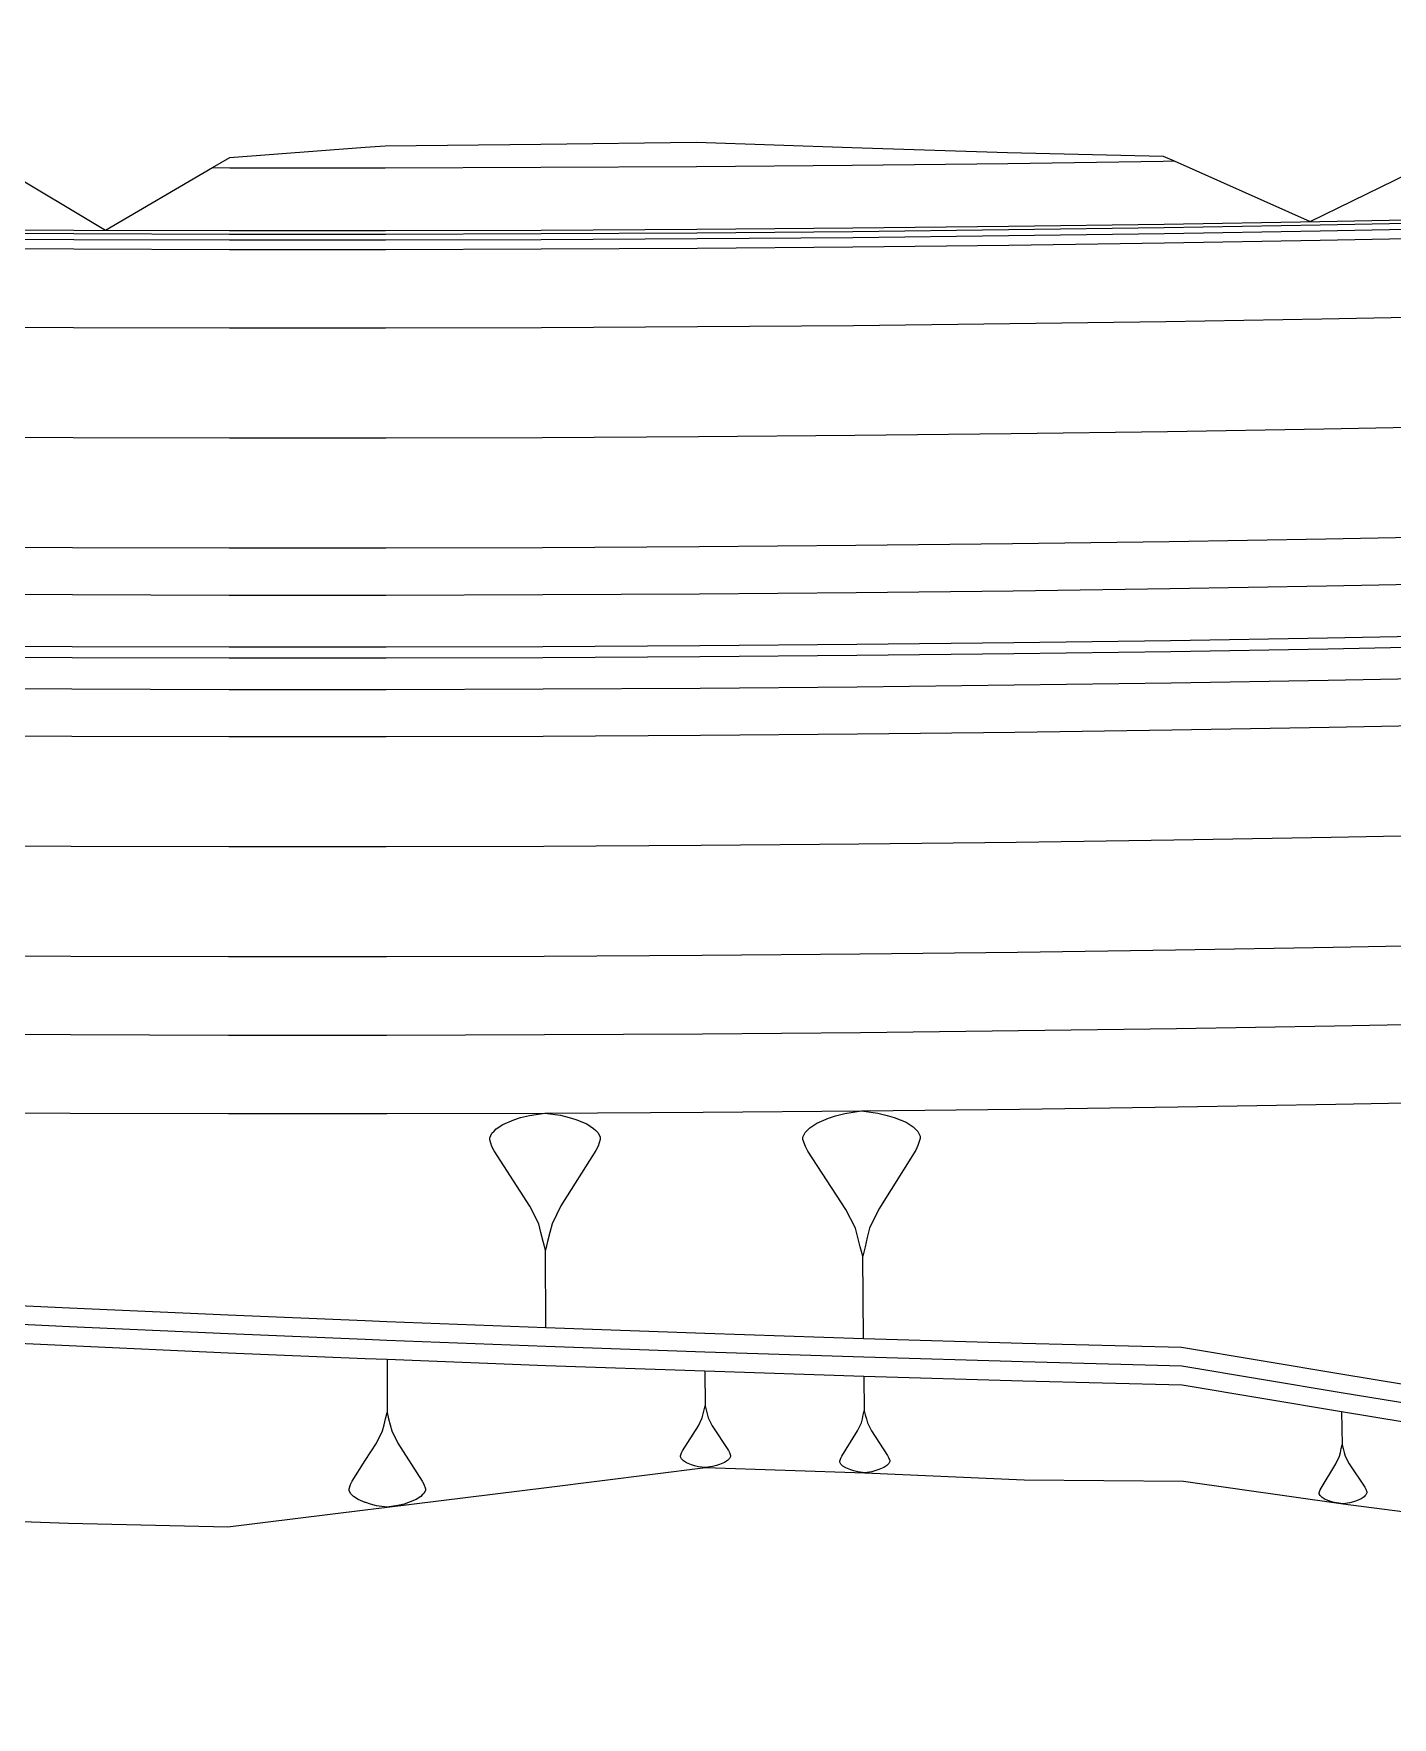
# Model space of a CAD drawing. Extents: x 384551 to 386632, y 802806 to 803252.
# Drawn here: x 385489.5 to 385532.7, y 802811.4 to 802865 of the extents above; entities that cross this region are included whole.
import ezdxf

# ---------------------------------------------------------------- set-up
doc = ezdxf.new("R2010")
doc.units = 0
doc.layers.get('0').update_dxf_attribs({"linetype": 'CONTINUOUS'})

msp = doc.modelspace()

# ---------------------------------------------------------------- linework, layer by layer
at = {"color": 7}
for p, q in [((385504.3771, 802830.3029), (385504.7284, 802830.4452)), ((385504.7284, 802830.4452), (385504.9392, 802830.5165)), ((385504.9392, 802830.5165), (385505.2204, 802830.588)), ((385505.2204, 802830.588), (385505.7128, 802830.6605)), ((385505.7128, 802830.6605), (385506.2057, 802830.5922)), ((385506.2057, 802830.5922), (385506.4875, 802830.523)), ((385506.4875, 802830.523), (385506.699, 802830.4535)), ((385506.699, 802830.4535), (385507.0515, 802830.3142)), ((385514.3648, 802830.3438), (385514.7365, 802830.4967)), ((385514.7365, 802830.4967), (385514.9597, 802830.5736)), ((385514.9597, 802830.5736), (385515.2575, 802830.6511)), ((385515.2575, 802830.6511), (385515.7792, 802830.7308)), ((385515.7792, 802830.7308), (385516.3024, 802830.6613)), ((385516.3024, 802830.6613), (385516.6016, 802830.5896)), ((385516.6016, 802830.5896), (385516.8263, 802830.5172)), ((385516.8263, 802830.5172), (385517.2009, 802830.3715)), ((385503.9566, 802829.8789), (385504.0264, 802830.0199)), ((385504.0264, 802830.0199), (385504.0964, 802830.0906)), ((385504.0964, 802830.0906), (385504.1665, 802830.1613)), ((385504.1665, 802830.1613), (385504.3771, 802830.3029)), ((385507.0515, 802830.3142), (385507.2632, 802830.1743)), ((385507.2632, 802830.1743), (385507.3339, 802830.1043)), ((385507.3339, 802830.1043), (385507.4045, 802830.0342)), ((385507.4045, 802830.0342), (385507.4755, 802829.8937)), ((385507.4755, 802829.8937), (385507.4758, 802829.8233)), ((385513.9213, 802829.8916), (385513.9945, 802830.0416)), ((385513.9221, 802829.817), (385513.9213, 802829.8916)), ((385513.9945, 802830.0416), (385514.0684, 802830.117)), ((385514.0684, 802830.117), (385514.1423, 802830.1924)), ((385514.1423, 802830.1924), (385514.3648, 802830.3438)), ((385517.2009, 802830.3715), (385517.4263, 802830.2244)), ((385517.4263, 802830.2244), (385517.5016, 802830.1505)), ((385517.5016, 802830.1505), (385517.577, 802830.0766)), ((385517.577, 802830.0766), (385517.6531, 802829.9281)), ((385517.6531, 802829.9281), (385517.6538, 802829.8535)), ((385503.9569, 802829.8085), (385503.9566, 802829.8789)), ((385504.0281, 802829.5977), (385503.9569, 802829.8085)), ((385504.0991, 802829.4572), (385504.0281, 802829.5977)), ((385505.2326, 802827.7025), (385504.0991, 802829.4572)), ((385507.3365, 802829.4708), (385506.2179, 802827.7066)), ((385507.4063, 802829.6119), (385507.3365, 802829.4708)), ((385507.4758, 802829.8233), (385507.4063, 802829.6119)), ((385513.9989, 802829.5938), (385513.9221, 802829.817)), ((385514.075, 802829.4453), (385513.9989, 802829.5938)), ((385515.2874, 802827.5911), (385514.075, 802829.4453)), ((385517.5082, 802829.4788), (385516.3323, 802827.6013)), ((385517.5814, 802829.6288), (385517.5082, 802829.4788)), ((385517.6538, 802829.8535), (385517.5814, 802829.6288)), ((385505.5165, 802827.1406), (385505.2326, 802827.7025)), ((385506.2179, 802827.7066), (385505.9388, 802827.1424)), ((385515.5917, 802826.9969), (385515.2874, 802827.5911)), ((385516.3323, 802827.6013), (385516.0396, 802827.0013)), ((385505.588, 802826.8594), (385505.5165, 802827.1406)), ((385505.6596, 802826.5782), (385505.588, 802826.8594)), ((385505.8696, 802826.8606), (385505.8004, 802826.5788)), ((385505.9388, 802827.1424), (385505.8696, 802826.8606)), ((385515.6693, 802826.6991), (385515.5917, 802826.9969)), ((385515.7469, 802826.4013), (385515.6693, 802826.6991)), ((385515.9678, 802826.702), (385515.8961, 802826.4028)), ((385516.0396, 802827.0013), (385515.9678, 802826.702)), ((385505.7312, 802826.297), (385505.6596, 802826.5782)), ((385505.8004, 802826.5788), (385505.7312, 802826.297)), ((385505.7416, 802823.8337), (385505.7312, 802826.297)), ((385515.8244, 802826.1035), (385515.7469, 802826.4013)), ((385515.8961, 802826.4028), (385515.8244, 802826.1035)), ((385515.8499, 802823.4913), (385515.8244, 802826.1035)), ((385500.6907, 802822.8279), (385500.6931, 802821.1292)), ((385510.8036, 802822.4549), (385510.8114, 802821.3449)), ((385515.8616, 802822.2913), (385515.8725, 802821.1815)), ((385510.7805, 802821.2178), (385510.8114, 802821.3449)), ((385510.8114, 802821.3449), (385510.844, 802821.2183)), ((385500.5966, 802820.7408), (385500.6449, 802820.935)), ((385500.6449, 802820.935), (385500.6931, 802821.1292)), ((385500.6931, 802821.1292), (385500.742, 802820.9351)), ((385500.742, 802820.9351), (385500.7908, 802820.7411)), ((385510.5938, 802820.7091), (385510.7189, 802820.9637)), ((385510.7189, 802820.9637), (385510.7497, 802821.0908)), ((385510.7497, 802821.0908), (385510.7805, 802821.2178)), ((385510.844, 802821.2183), (385510.8766, 802821.0916)), ((385510.8766, 802821.0916), (385510.9092, 802820.965)), ((385510.9092, 802820.965), (385511.0378, 802820.7122)), ((385515.6567, 802820.5452), (385515.7811, 802820.8001)), ((385515.7811, 802820.8001), (385515.8115, 802820.9272)), ((385515.8115, 802820.9272), (385515.842, 802821.0544)), ((385515.842, 802821.0544), (385515.8725, 802821.1815)), ((385515.8725, 802821.1815), (385515.9054, 802821.055)), ((385515.9054, 802821.055), (385515.9384, 802820.9285)), ((385515.9384, 802820.9285), (385515.9713, 802820.802)), ((385515.9713, 802820.802), (385516.1006, 802820.5495)), ((385531.0547, 802821.163), (385531.0739, 802820.1043)), ((385500.3548, 802820.158), (385500.5484, 802820.5466)), ((385500.5484, 802820.5466), (385500.5966, 802820.7408)), ((385500.7908, 802820.7411), (385500.8396, 802820.547)), ((385500.8396, 802820.547), (385501.0343, 802820.159)), ((385510.0919, 802819.9127), (385510.5938, 802820.7091)), ((385511.0378, 802820.7122), (385511.5508, 802819.9229)), ((385515.1571, 802819.7475), (385515.6567, 802820.5452)), ((385516.1006, 802820.5495), (385516.6157, 802819.7618)), ((385500, 802819.6019), (385500.3548, 802820.158)), ((385501.0343, 802820.159), (385501.8126, 802818.9468)), ((385510.0296, 802819.7537), (385510.0607, 802819.849)), ((385510.0298, 802819.722), (385510.0296, 802819.7537)), ((385510.062, 802819.6588), (385510.0298, 802819.722)), ((385510.0607, 802819.849), (385510.0919, 802819.9127)), ((385511.5508, 802819.9229), (385511.5829, 802819.8597)), ((385511.5829, 802819.8597), (385511.6153, 802819.7648)), ((385511.6155, 802819.7331), (385511.5842, 802819.6694)), ((385511.6153, 802819.7648), (385511.6155, 802819.7331)), ((385515.126, 802819.6838), (385515.1571, 802819.7475)), ((385516.6157, 802819.7618), (385516.6481, 802819.6986)), ((385530.8731, 802819.4955), (385530.9897, 802819.7397)), ((385530.9897, 802819.7397), (385531.0178, 802819.8612)), ((385531.0178, 802819.8612), (385531.0458, 802819.9827)), ((385531.0458, 802819.9827), (385531.0739, 802820.1043)), ((385531.0739, 802820.1043), (385531.1063, 802819.9838)), ((385531.1063, 802819.9838), (385531.1388, 802819.8634)), ((385531.1388, 802819.8634), (385531.1712, 802819.7429)), ((385531.1712, 802819.7429), (385531.2966, 802819.5031)), ((385499.58, 802818.9436), (385500, 802819.6019)), ((385510.0939, 802819.6273), (385510.062, 802819.6588)), ((385510.1259, 802819.5958), (385510.0939, 802819.6273)), ((385510.2214, 802819.533), (385510.1259, 802819.5958)), ((385510.3805, 802819.4707), (385510.2214, 802819.533)), ((385510.4758, 802819.4397), (385510.3805, 802819.4707)), ((385510.6029, 802819.4088), (385510.4758, 802819.4397)), ((385510.8251, 802819.3787), (385510.6029, 802819.4088)), ((385511.0469, 802819.4119), (385510.8251, 802819.3787)), ((385511.1735, 802819.4445), (385511.0469, 802819.4119)), ((385511.2684, 802819.4769), (385511.1735, 802819.4445)), ((385511.4266, 802819.5414), (385511.2684, 802819.4769)), ((385511.5213, 802819.6055), (385511.4266, 802819.5414)), ((385511.5528, 802819.6375), (385511.5213, 802819.6055)), ((385511.5842, 802819.6694), (385511.5528, 802819.6375)), ((385515.0953, 802819.5883), (385515.126, 802819.6838)), ((385515.0956, 802819.5566), (385515.0953, 802819.5883)), ((385515.1279, 802819.4935), (385515.0956, 802819.5566)), ((385515.1599, 802819.4621), (385515.1279, 802819.4935)), ((385515.1919, 802819.4307), (385515.1599, 802819.4621)), ((385515.2877, 802819.3682), (385515.1919, 802819.4307)), ((385515.4468, 802819.3064), (385515.2877, 802819.3682)), ((385515.5423, 802819.2756), (385515.4468, 802819.3064)), ((385515.6694, 802819.2451), (385515.5423, 802819.2756)), ((385515.8917, 802819.2156), (385515.6694, 802819.2451)), ((385516.1133, 802819.2495), (385515.8917, 802819.2156)), ((385516.2399, 802819.2824), (385516.1133, 802819.2495)), ((385516.3347, 802819.315), (385516.2399, 802819.2824)), ((385516.4926, 802819.38), (385516.3347, 802819.315)), ((385516.5871, 802819.4444), (385516.4926, 802819.38)), ((385516.6185, 802819.4764), (385516.5871, 802819.4444)), ((385516.6499, 802819.5084), (385516.6185, 802819.4764)), ((385516.6481, 802819.6986), (385516.6807, 802819.6038)), ((385516.681, 802819.5721), (385516.6499, 802819.5084)), ((385516.6807, 802819.6038), (385516.681, 802819.5721)), ((385530.4028, 802818.7305), (385530.8731, 802819.4955)), ((385531.2966, 802819.5031), (385531.7943, 802818.7557)), ((385499.4833, 802818.7007), (385499.5316, 802818.8464)), ((385499.4833, 802818.6522), (385499.4833, 802818.7007)), ((385499.532, 802818.5552), (385499.4833, 802818.6522)), ((385499.5316, 802818.8464), (385499.58, 802818.9436)), ((385501.8126, 802818.9468), (385501.8612, 802818.8498)), ((385501.8612, 802818.8498), (385501.91, 802818.7042)), ((385501.91, 802818.6557), (385501.8616, 802818.5586)), ((385501.91, 802818.7042), (385501.91, 802818.6557)), ((385530.345, 802818.5781), (385530.3736, 802818.6694)), ((385530.3736, 802818.6694), (385530.4028, 802818.7305)), ((385531.7943, 802818.7557), (385531.8256, 802818.6957)), ((385531.8256, 802818.6957), (385531.8575, 802818.6055)), ((385499.5806, 802818.5068), (385499.532, 802818.5552)), ((385499.6292, 802818.4583), (385499.5806, 802818.5068)), ((385499.775, 802818.3614), (385499.6292, 802818.4583)), ((385500, 802818.2718), (385499.775, 802818.3614)), ((385500.0178, 802818.2647), (385500, 802818.2718)), ((385500.1634, 802818.2164), (385500.0178, 802818.2647)), ((385500.3577, 802818.1681), (385500.1634, 802818.2164)), ((385500.6975, 802818.1201), (385500.3577, 802818.1681)), ((385501.0371, 802818.1691), (385500.6975, 802818.1201)), ((385501.2312, 802818.2179), (385501.0371, 802818.1691)), ((385501.3767, 802818.2667), (385501.2312, 802818.2179)), ((385501.6193, 802818.3641), (385501.3767, 802818.2667)), ((385501.7647, 802818.4614), (385501.6193, 802818.3641)), ((385501.8132, 802818.51), (385501.7647, 802818.4614)), ((385501.8616, 802818.5586), (385501.8132, 802818.51)), ((385530.3456, 802818.5479), (385530.345, 802818.5781)), ((385530.3769, 802818.4879), (385530.3456, 802818.5479)), ((385530.4077, 802818.4582), (385530.3769, 802818.4879)), ((385530.4385, 802818.4285), (385530.4077, 802818.4582)), ((385530.5304, 802818.3697), (385530.4385, 802818.4285)), ((385530.6827, 802818.3119), (385530.5304, 802818.3697)), ((385530.774, 802818.2833), (385530.6827, 802818.3119)), ((385530.8955, 802818.2553), (385530.774, 802818.2833)), ((385531.1078, 802818.2288), (385530.8955, 802818.2553)), ((385531.319, 802818.2629), (385531.1078, 802818.2288)), ((385531.4395, 802818.2954), (385531.319, 802818.2629)), ((385531.5297, 802818.3273), (385531.4395, 802818.2954)), ((385531.6798, 802818.3905), (385531.5297, 802818.3273)), ((385531.7695, 802818.4526), (385531.6798, 802818.3905)), ((385531.7992, 802818.4834), (385531.7695, 802818.4526)), ((385531.8289, 802818.5142), (385531.7992, 802818.4834)), ((385531.858, 802818.5753), (385531.8289, 802818.5142)), ((385531.8575, 802818.6055), (385531.858, 802818.5753))]:
    msp.add_line(p, q, dxfattribs=at)
at = {"color": 7, "linetype": 'CONTINUOUS'}
for points in [[(385436.3739, 802863.8813), (385441.3219, 802863.9285), (385446.2731, 802864.1247), (385449.0015, 802864.2016), (385449.1005, 802864.2044), (385451.2207, 802864.2573), (385456.1558, 802863.92), (385461.0924, 802863.5942), (385466.0305, 802863.2852), (385470.9743, 802863.2667), (385475.9232, 802863.6875), (385480.8781, 802865.0114), (385485.7977, 802862.3042), (385488.5298, 802860.6755), (385491.7391, 802858.7622), (385495.1338, 802860.7483), (385495.687, 802861.0719), (385500, 802861.3956)], [(385500, 802858.7462), (385500.6391, 802858.7462), (385505.5944, 802858.7602), (385510.5496, 802858.788), (385515.5047, 802858.8295), (385520.4597, 802858.8848), (385525.4145, 802858.9538), (385530.369, 802859.0367), (385535.3234, 802859.1332), (385540.2774, 802859.2436), (385545.2311, 802859.3677), (385550.1845, 802859.5055), (385555.1375, 802859.6572), (385560.09, 802859.8225), (385565.042, 802860.0017), (385569.9935, 802860.1946), (385574.9445, 802860.4012), (385579.8949, 802860.6216), (385584.8446, 802860.8557), (385589.7937, 802861.1036), (385594.742, 802861.3653), (385599.6897, 802861.6406), (385600, 802861.6588)], [(385500, 802861.3956), (385500.6353, 802861.4433), (385505.5829, 802861.4947), (385510.5302, 802861.558), (385515.4797, 802861.3888), (385520.4302, 802861.2342), (385525.3813, 802861.1146), (385525.7297, 802860.9599), (385530.0563, 802859.0379), (385534.0978, 802861.0114)], [(385500, 802858.6362), (385500.6393, 802858.6362), (385505.5949, 802858.6502), (385510.5504, 802858.678), (385515.5058, 802858.7195), (385520.461, 802858.7748), (385525.4161, 802858.8439), (385530.371, 802858.9267), (385535.3257, 802859.0233), (385540.28, 802859.1336), (385545.2341, 802859.2577), (385550.1877, 802859.3956), (385555.141, 802859.5472), (385560.0938, 802859.7126), (385565.0461, 802859.8917), (385569.998, 802860.0846), (385574.9492, 802860.2913), (385579.8999, 802860.5117), (385584.85, 802860.7459), (385589.7993, 802860.9938), (385594.748, 802861.2554), (385599.6959, 802861.5308), (385600, 802861.5486)], [(385495.1338, 802860.7483), (385495.6865, 802860.746), (385500, 802860.7462)], [(385500, 802860.7462), (385500.6363, 802860.7462), (385505.586, 802860.7602), (385510.5356, 802860.7879), (385515.4852, 802860.8294), (385520.4346, 802860.8846), (385525.3838, 802860.9536), (385525.7297, 802860.9599)], [(385436.2291, 802859.7068), (385441.1819, 802859.5419), (385446.1352, 802859.3907), (385448.8666, 802859.3133), (385448.9657, 802859.3105), (385451.0889, 802859.2533), (385456.0429, 802859.1297), (385460.9973, 802859.0198), (385465.9519, 802858.9237), (385470.9068, 802858.8413), (385475.862, 802858.7727), (385480.8172, 802858.7179), (385485.7726, 802858.6768), (385490.7281, 802858.6495), (385495.6837, 802858.636), (385500, 802858.6362)], [(385436.2329, 802859.8168), (385441.1855, 802859.6518), (385446.1384, 802859.5007), (385448.8697, 802859.4232), (385448.9687, 802859.4205), (385451.0918, 802859.3633), (385456.0455, 802859.2396), (385460.9996, 802859.1298), (385465.9539, 802859.0337), (385470.9085, 802858.9513), (385475.8633, 802858.8827), (385480.8183, 802858.8279), (385485.7734, 802858.7868), (385490.7286, 802858.7595), (385495.6839, 802858.746), (385500, 802858.7462)], [(385500, 802855.6462), (385500.6436, 802855.6462), (385505.6075, 802855.6602), (385510.5713, 802855.6881), (385515.535, 802855.7297), (385520.4986, 802855.785), (385525.462, 802855.8542), (385530.4252, 802855.9372), (385535.3881, 802856.0339), (385540.3508, 802856.1444), (385545.3131, 802856.2688), (385550.2751, 802856.4069), (385555.2366, 802856.5587), (385560.1977, 802856.7244), (385565.1584, 802856.9039), (385570.1185, 802857.0971), (385575.0781, 802857.3041), (385580.037, 802857.5249), (385584.9954, 802857.7594), (385589.9531, 802858.0077), (385594.91, 802858.2698), (385599.8662, 802858.5457), (385600, 802858.5535)], [(385400, 802858.0092), (385401.1616, 802857.9676), (385403.9262, 802857.8688), (385406.1584, 802857.789), (385411.1552, 802857.6104), (385416.152, 802857.4317), (385421.1488, 802857.2531), (385426.1456, 802857.0744), (385431.1424, 802856.8958), (385434.2299, 802856.7854), (385436.1254, 802856.7186), (385441.0866, 802856.5534), (385446.0482, 802856.402), (385451.0101, 802856.2644), (385455.9725, 802856.1405), (385460.9352, 802856.0304), (385465.8981, 802855.9342), (385470.8613, 802855.8517), (385475.8247, 802855.783), (385480.7883, 802855.728), (385485.752, 802855.6869), (385490.7158, 802855.6596), (385495.6797, 802855.646), (385500, 802855.6462)], [(385500, 802852.1462), (385500.6486, 802852.1462), (385505.6222, 802852.1603), (385510.5957, 802852.1881), (385515.5692, 802852.2298), (385520.5425, 802852.2853), (385525.5156, 802852.3546), (385530.4885, 802852.4377), (385535.4612, 802852.5347), (385540.4336, 802852.6454), (385545.4056, 802852.77), (385550.3773, 802852.9084), (385555.3486, 802853.0605), (385560.3194, 802853.2265), (385565.2898, 802853.4063), (385570.2596, 802853.5999), (385575.2289, 802853.8073), (385580.1976, 802854.0285), (385585.1656, 802854.2635), (385590.133, 802854.5124), (385595.0997, 802854.775), (385600, 802855.0477)], [(385436.0041, 802853.2207), (385440.975, 802853.0552), (385445.9463, 802852.9035), (385448.6876, 802852.8257), (385448.787, 802852.823), (385450.918, 802852.7656), (385455.89, 802852.6415), (385460.8624, 802852.5312), (385465.8351, 802852.4347), (385470.808, 802852.3521), (385475.7811, 802852.2832), (385480.7544, 802852.2282), (385485.7279, 802852.187), (385490.7014, 802852.1596), (385495.675, 802852.146), (385500, 802852.1462)], [(385500, 802848.6462), (385500.6536, 802848.6462), (385505.6369, 802848.6603), (385510.6202, 802848.6882), (385515.6034, 802848.73), (385520.5864, 802848.7856), (385525.5692, 802848.855), (385530.5519, 802848.9383), (385535.5342, 802849.0354), (385540.5163, 802849.1464), (385545.4981, 802849.2712), (385550.4795, 802849.4098), (385555.4605, 802849.5623), (385560.4411, 802849.7286), (385565.4211, 802849.9088), (385570.4007, 802850.1028), (385575.3797, 802850.3106), (385580.3581, 802850.5322), (385585.3359, 802850.7677), (385590.313, 802851.017), (385595.2893, 802851.2801), (385600, 802851.5423)], [(385435.8828, 802849.7228), (385440.8633, 802849.557), (385445.8444, 802849.405), (385448.5911, 802849.3271), (385448.6907, 802849.3243), (385450.8258, 802849.2668), (385455.8075, 802849.1425), (385460.7897, 802849.032), (385465.7721, 802848.9353), (385470.7547, 802848.8525), (385475.7375, 802848.7835), (385480.7206, 802848.7284), (385485.7037, 802848.6871), (385490.687, 802848.6596), (385495.6703, 802848.646), (385500, 802848.6462)], [(385500, 802842.6462), (385500.6622, 802842.6462), (385505.6622, 802842.6604), (385510.6621, 802842.6884), (385515.662, 802842.7303), (385520.6617, 802842.7861), (385525.6612, 802842.8557), (385530.6605, 802842.9393), (385535.6595, 802843.0367), (385540.6583, 802843.1481), (385545.6567, 802843.2733), (385550.6548, 802843.4124), (385555.6524, 802843.5654), (385560.6496, 802843.7323), (385565.6464, 802843.913), (385570.6426, 802844.1076), (385575.6382, 802844.3161), (385580.6333, 802844.5385), (385585.6277, 802844.7748), (385590.6214, 802845.0249), (385595.6145, 802845.2889), (385600, 802845.533)], [(385400, 802845.0009), (385400.6971, 802844.9759), (385403.4617, 802844.8771), (385405.6939, 802844.7973), (385410.6907, 802844.6187), (385415.6875, 802844.44), (385420.6843, 802844.2614), (385425.6811, 802844.0827), (385430.6779, 802843.9041), (385433.7654, 802843.7937), (385435.6748, 802843.7264), (385440.672, 802843.56), (385445.6697, 802843.4075), (385450.6677, 802843.2689), (385455.6662, 802843.1441), (385460.6649, 802843.0332), (385465.664, 802842.9363), (385470.6633, 802842.8532), (385475.6628, 802842.784), (385480.6625, 802842.7286), (385485.6623, 802842.6872), (385490.6623, 802842.6597), (385495.6623, 802842.646), (385500, 802842.6462)], [(385500, 802839.1462), (385500.6673, 802839.1462), (385505.677, 802839.1604), (385510.6866, 802839.1885), (385515.6962, 802839.2304), (385520.7056, 802839.2863), (385525.7148, 802839.3561), (385530.7238, 802839.4399), (385535.7326, 802839.5375), (385540.7411, 802839.6491), (385545.7492, 802839.7745), (385550.757, 802839.9139), (385555.7644, 802840.0672), (385560.7713, 802840.2344), (385565.7778, 802840.4155), (385570.7837, 802840.6105), (385575.789, 802840.8194), (385580.7938, 802841.0422), (385585.7979, 802841.2789), (385590.8014, 802841.5295), (385595.8041, 802841.7941), (385600, 802842.0276)], [(385440.5604, 802840.0618), (385445.5678, 802839.909), (385448.329, 802839.8307), (385448.4292, 802839.8279), (385450.5755, 802839.7701), (385455.5837, 802839.6451), (385460.5922, 802839.534), (385465.601, 802839.4368), (385470.61, 802839.3536), (385475.6192, 802839.2842), (385480.6287, 802839.2288), (385485.6382, 802839.1873), (385490.6479, 802839.1597), (385495.6576, 802839.146), (385500, 802839.1462)], [(385500, 802835.6462), (385500.6723, 802835.6462), (385505.6917, 802835.6604), (385510.7111, 802835.6885), (385515.7304, 802835.7306), (385520.7495, 802835.7866), (385525.7684, 802835.8566), (385530.7872, 802835.9404), (385535.8057, 802836.0383), (385540.8239, 802836.15), (385545.8417, 802836.2758), (385550.8592, 802836.4154), (385555.8763, 802836.569), (385560.893, 802836.7365), (385565.9091, 802836.9179), (385570.9248, 802837.1133), (385575.9399, 802837.3227), (385580.9543, 802837.5459), (385585.9682, 802837.7831), (385590.9813, 802838.0342), (385595.9938, 802838.2992), (385600, 802838.5222)], [(385400, 802837.9964), (385400.447, 802837.9804), (385403.2116, 802837.8816), (385405.4438, 802837.8018), (385410.4406, 802837.6231), (385415.4374, 802837.4445), (385420.4342, 802837.2658), (385425.431, 802837.0872), (385430.4278, 802836.9085), (385433.5153, 802836.7981), (385435.4321, 802836.7306), (385440.4487, 802836.5636), (385445.4658, 802836.4105), (385450.4834, 802836.2713), (385455.5012, 802836.1461), (385460.5194, 802836.0348), (385465.5379, 802835.9374), (385470.5567, 802835.854), (385475.5757, 802835.7845), (385480.5948, 802835.729), (385485.6141, 802835.6874), (385490.6334, 802835.6597), (385495.6529, 802835.646), (385500, 802835.6462)], [(385445.1777, 802826.5187), (385447.966, 802826.6769), (385448.0671, 802826.6827), (385450.234, 802826.8088), (385455.273, 802826.4624), (385460.3136, 802826.1309), (385465.3556, 802825.8146), (385470.3992, 802825.5136), (385475.4442, 802825.2278), (385480.4906, 802824.9573), (385485.5383, 802824.702), (385490.5873, 802824.462), (385495.6375, 802824.2373), (385500, 802824.0564)], [(385500, 802823.4565), (385495.6367, 802823.6373), (385490.5848, 802823.862), (385485.5342, 802824.102), (385480.4848, 802824.3573), (385475.4367, 802824.6279), (385470.3901, 802824.9137), (385465.3448, 802825.2147), (385460.3011, 802825.531), (385455.2589, 802825.8626), (385450.2182, 802826.209), (385448.0506, 802826.083), (385447.9495, 802826.0772), (385445.1602, 802825.9189)], [(385500, 802824.0564), (385500.689, 802824.0279), (385505.7416, 802823.8337), (385510.7952, 802823.6549), (385515.8499, 802823.4913), (385520.9056, 802823.343), (385525.9623, 802823.21), (385531.033, 802822.3628), (385536.1086, 802821.531), (385541.1891, 802820.7146), (385546.2744, 802819.9136), (385551.3644, 802819.128), (385556.4591, 802818.3579), (385561.5585, 802817.6033)], [(385561.5793, 802817.0037), (385556.4783, 802817.7582), (385551.3819, 802818.5283), (385546.2902, 802819.3138), (385541.2033, 802820.1147), (385536.1212, 802820.9311), (385531.0439, 802821.7629), (385525.9714, 802822.6101), (385520.9131, 802822.7431), (385515.8558, 802822.8913), (385510.7994, 802823.0549), (385505.7441, 802823.2337), (385500.6898, 802823.4279), (385500, 802823.4565)], [(385475.4062, 802822.1793), (385480.4316, 802818.8677), (385485.4906, 802817.7902), (385490.5591, 802817.6073), (385495.6285, 802817.4927), (385500, 802818.0338)], [(385500, 802818.0338), (385500.6975, 802818.1201), (385505.763, 802818.7427), (385510.8251, 802819.3787), (385515.8917, 802819.2156), (385520.9603, 802818.9883), (385526.0276, 802818.9472), (385531.1078, 802818.2288), (385536.1913, 802817.5705), (385541.2783, 802816.9465), (385546.3767, 802816.0449), (385551.4793, 802815.197), (385556.6178, 802813.3991), (385561.7731, 802811.4329)]]:
    msp.add_lwpolyline(points, dxfattribs=at)
at = {"color": 1, "linetype": 'CONTINUOUS'}
for points in [[(385500, 802858.4462), (385500.6396, 802858.4462), (385505.5957, 802858.4602), (385510.5517, 802858.488), (385515.5076, 802858.5295), (385520.4634, 802858.5848), (385525.4191, 802858.6539), (385530.3745, 802858.7367), (385535.3296, 802858.8333), (385540.2845, 802858.9437), (385545.2391, 802859.0678), (385550.1933, 802859.2057), (385555.1471, 802859.3573), (385560.1004, 802859.5227), (385565.0533, 802859.7019), (385570.0056, 802859.8948), (385574.9574, 802860.1015), (385579.9086, 802860.3219), (385584.8592, 802860.5561), (385589.8091, 802860.804), (385594.7583, 802861.0657), (385599.7068, 802861.3411), (385600, 802861.3583)], [(385436.2225, 802859.5169), (385441.1759, 802859.352), (385446.1297, 802859.2008), (385448.8614, 802859.1233), (385448.9605, 802859.1206), (385451.0839, 802859.0634), (385456.0385, 802858.9397), (385460.9934, 802858.8298), (385465.9485, 802858.7337), (385470.904, 802858.6513), (385475.8596, 802858.5827), (385480.8154, 802858.5279), (385485.7713, 802858.4868), (385490.7274, 802858.4595), (385495.6835, 802858.446), (385500, 802858.4462)], [(385500, 802845.4962), (385500.6582, 802845.4962), (385505.6502, 802845.5103), (385510.6422, 802845.5383), (385515.6341, 802845.5801), (385520.6259, 802845.6358), (385525.6175, 802845.7054), (385530.6089, 802845.7888), (385535.6, 802845.8861), (385540.5909, 802845.9973), (385545.5814, 802846.1223), (385550.5715, 802846.2612), (385555.5613, 802846.4139), (385560.5506, 802846.5805), (385565.5394, 802846.761), (385570.5277, 802846.9553), (385575.5154, 802847.1635), (385580.5026, 802847.3855), (385585.4891, 802847.6214), (385590.4749, 802847.8711), (385595.46, 802848.1347), (385600, 802848.3874)], [(385500, 802845.1462), (385500.6587, 802845.1462), (385505.6517, 802845.1603), (385510.6447, 802845.1883), (385515.6375, 802845.2302), (385520.6303, 802845.2859), (385525.6229, 802845.3554), (385530.6152, 802845.4389), (385535.6073, 802845.5362), (385540.5991, 802845.6474), (385545.5906, 802845.7724), (385550.5817, 802845.9113), (385555.5725, 802846.0641), (385560.5627, 802846.2308), (385565.5525, 802846.4113), (385570.5418, 802846.6056), (385575.5305, 802846.8138), (385580.5186, 802847.0359), (385585.5061, 802847.2718), (385590.4929, 802847.5216), (385595.479, 802847.7852), (385600, 802848.0369)], [(385435.7736, 802846.5747), (385440.7629, 802846.4086), (385445.7526, 802846.2563), (385448.5042, 802846.1783), (385448.604, 802846.1755), (385450.7428, 802846.1179), (385455.7333, 802845.9933), (385460.7242, 802845.8826), (385465.7153, 802845.7858), (385470.7067, 802845.7028), (385475.6983, 802845.6337), (385480.6901, 802845.5785), (385485.682, 802845.5371), (385490.674, 802845.5096), (385495.6661, 802845.496), (385500, 802845.4962)], [(385435.7614, 802846.2249), (385440.7517, 802846.0588), (385445.7424, 802845.9064), (385448.4945, 802845.8284), (385448.5943, 802845.8256), (385450.7336, 802845.768), (385455.7251, 802845.6434), (385460.7169, 802845.5327), (385465.709, 802845.4359), (385470.7014, 802845.3529), (385475.694, 802845.2838), (385480.6867, 802845.2285), (385485.6796, 802845.1871), (385490.6726, 802845.1596), (385495.6656, 802845.146), (385500, 802845.1462)], [(385500, 802830.6462), (385500.6795, 802830.6463), (385505.7128, 802830.6605), (385510.746, 802830.6887), (385515.7792, 802830.7308), (385520.8122, 802830.787), (385525.8451, 802830.8571), (385530.8777, 802830.9413), (385535.9101, 802831.0394), (385540.9421, 802831.1514), (385545.9739, 802831.2775), (385551.0053, 802831.4175), (385556.0363, 802831.5715), (385561.0668, 802831.7395), (385566.0968, 802831.9215), (385571.1263, 802832.1174), (385576.1553, 802832.3273), (385581.1836, 802832.5512), (385586.2114, 802832.789), (385591.2384, 802833.0408), (385596.2647, 802833.3065), (385600, 802833.5145)], [(385445.3203, 802831.4126), (385448.0945, 802831.3339), (385448.1952, 802831.3311), (385450.3517, 802831.273), (385455.3834, 802831.1474), (385460.4155, 802831.0358), (385465.4479, 802830.9382), (385470.4805, 802830.8546), (385475.5134, 802830.7849), (385480.5464, 802830.7292), (385485.5796, 802830.6875), (385490.6128, 802830.6598), (385495.6461, 802830.646), (385500, 802830.6462)], [(385445.1428, 802825.3192), (385447.9329, 802825.4774), (385448.0341, 802825.4832), (385450.2024, 802825.6093), (385455.2447, 802825.2628), (385460.2886, 802824.9312), (385465.334, 802824.6148), (385470.3809, 802824.3137), (385475.4292, 802824.0279), (385480.479, 802823.7573), (385485.53, 802823.502), (385490.5824, 802823.262), (385495.6359, 802823.0373), (385500, 802822.8565)], [(385500, 802822.8565), (385500.6907, 802822.8279), (385505.7466, 802822.6337), (385510.8036, 802822.4549), (385515.8616, 802822.2913), (385520.9207, 802822.1431), (385525.9806, 802822.0102), (385531.0547, 802821.163), (385536.1337, 802820.3312), (385541.2175, 802819.5149), (385546.3061, 802818.714), (385551.3995, 802817.9285), (385556.4975, 802817.1585), (385561.6002, 802816.4041)]]:
    msp.add_lwpolyline(points, dxfattribs=at)
at = {"color": 2, "linetype": 'CONTINUOUS'}
for points in [[(385500, 802858.1462), (385500.64, 802858.1462), (385505.5969, 802858.1602), (385510.5538, 802858.188), (385515.5106, 802858.2295), (385520.4672, 802858.2848), (385525.4237, 802858.3539), (385530.3799, 802858.4368), (385535.3359, 802858.5334), (385540.2916, 802858.6437), (385545.247, 802858.7679), (385550.202, 802858.9058), (385555.1567, 802859.0575), (385560.1108, 802859.2229), (385565.0645, 802859.4021), (385570.0177, 802859.595), (385574.9704, 802859.8018), (385579.9224, 802860.0222), (385584.8738, 802860.2564), (385589.8245, 802860.5044), (385594.7746, 802860.7661), (385599.7238, 802861.0416), (385600, 802861.0578)], [(385400, 802860.5108), (385401.2509, 802860.466), (385404.0155, 802860.3672), (385406.2477, 802860.2874), (385411.2445, 802860.1088), (385416.2413, 802859.9301), (385421.2381, 802859.7515), (385426.2349, 802859.5728), (385431.2317, 802859.3942), (385434.3193, 802859.2838), (385436.2121, 802859.2171), (385441.1663, 802859.0521), (385446.121, 802858.9009), (385451.076, 802858.7635), (385456.0314, 802858.6398), (385460.9871, 802858.5299), (385465.9431, 802858.4338), (385470.8994, 802858.3514), (385475.8559, 802858.2828), (385480.8125, 802858.2279), (385485.7693, 802858.1868), (385490.7261, 802858.1595), (385495.6831, 802858.146), (385500, 802858.1462)], [(385500, 802847.1462), (385500.6558, 802847.1462), (385505.6433, 802847.1603), (385510.6307, 802847.1883), (385515.618, 802847.2301), (385520.6052, 802847.2857), (385525.5922, 802847.3552), (385530.579, 802847.4386), (385535.5656, 802847.5358), (385540.5518, 802847.6468), (385545.5378, 802847.7717), (385550.5233, 802847.9105), (385555.5085, 802848.0631), (385560.4932, 802848.2295), (385565.4775, 802848.4098), (385570.4612, 802848.604), (385575.4443, 802848.812), (385580.4269, 802849.0338), (385585.4088, 802849.2695), (385590.3901, 802849.519), (385595.3706, 802849.7823), (385600, 802850.04)], [(385435.8308, 802848.2237), (385440.8155, 802848.0577), (385445.8007, 802847.9056), (385448.792, 802847.821), (385450.7863, 802847.7673), (385455.7722, 802847.6429), (385460.7585, 802847.5323), (385465.745, 802847.4355), (385470.7318, 802847.3526), (385475.7189, 802847.2836), (385480.7061, 802847.2284), (385485.6934, 802847.1871), (385490.6808, 802847.1596), (385495.6683, 802847.146), (385500, 802847.1462)], [(385500, 802844.1462), (385500.6601, 802844.1462), (385505.6559, 802844.1604), (385510.6517, 802844.1883), (385515.6473, 802844.2302), (385520.6428, 802844.2859), (385525.6382, 802844.3556), (385530.6333, 802844.4391), (385535.6282, 802844.5364), (385540.6228, 802844.6477), (385545.6171, 802844.7728), (385550.611, 802844.9118), (385555.6045, 802845.0646), (385560.5975, 802845.2314), (385565.5901, 802845.412), (385570.5821, 802845.6064), (385575.5736, 802845.8148), (385580.5645, 802846.037), (385585.5547, 802846.273), (385590.5443, 802846.5229), (385595.5332, 802846.7867), (385600, 802847.0353)], [(385435.7268, 802845.2255), (385440.7198, 802845.0593), (385445.7133, 802844.9069), (385448.4669, 802844.8288), (385448.5668, 802844.826), (385450.7072, 802844.7684), (385455.7015, 802844.6437), (385460.6961, 802844.5329), (385465.691, 802844.436), (385470.6862, 802844.353), (385475.6815, 802844.2838), (385480.677, 802844.2286), (385485.6727, 802844.1872), (385490.6685, 802844.1597), (385495.6643, 802844.146), (385500, 802844.1462)], [(385500, 802833.1462), (385500.6759, 802833.1463), (385505.7023, 802833.1604), (385510.7286, 802833.1886), (385515.7548, 802833.2307), (385520.7808, 802833.2868), (385525.8067, 802833.3569), (385530.8324, 802833.4409), (385535.8579, 802833.5388), (385540.883, 802833.6507), (385545.9078, 802833.7766), (385550.9323, 802833.9165), (385555.9563, 802834.0703), (385560.9799, 802834.238), (385566.003, 802834.4197), (385571.0256, 802834.6154), (385576.0476, 802834.825), (385581.069, 802835.0485), (385586.0898, 802835.286), (385591.1099, 802835.5375), (385596.1292, 802835.8029), (385600, 802836.0183)], [(385400, 802835.4948), (385400.3576, 802835.482), (385403.1223, 802835.3832), (385405.3544, 802835.3034), (385410.3513, 802835.1247), (385415.3481, 802834.9461), (385420.3449, 802834.7674), (385425.3417, 802834.5888), (385430.3385, 802834.4101), (385433.426, 802834.2997), (385435.3454, 802834.2321), (385440.369, 802834.0649), (385445.3931, 802833.9115), (385450.4175, 802833.7722), (385455.4423, 802833.6468), (385460.4675, 802833.5353), (385465.4929, 802833.4378), (385470.5186, 802833.3543), (385475.5445, 802833.2847), (385480.5706, 802833.2291), (385485.5968, 802833.1874), (385490.6231, 802833.1597), (385495.6495, 802833.146), (385500, 802833.1462)]]:
    msp.add_lwpolyline(points, dxfattribs=at)
at = {"color": 3, "linetype": 'CONTINUOUS'}
for points in [[(385500, 802842.6462), (385500.6622, 802842.6462), (385505.6622, 802842.6604), (385510.6621, 802842.6884), (385515.662, 802842.7303), (385520.6617, 802842.7861), (385525.6612, 802842.8557), (385530.6605, 802842.9393), (385535.6595, 802843.0367), (385540.6583, 802843.1481), (385545.6567, 802843.2733), (385550.6548, 802843.4124), (385555.6524, 802843.5654), (385560.6496, 802843.7323), (385565.6464, 802843.913), (385570.6426, 802844.1076), (385575.6382, 802844.3161), (385580.6333, 802844.5385), (385585.6277, 802844.7748), (385590.6214, 802845.0249), (385595.6145, 802845.2889), (385600, 802845.533)], [(385435.6748, 802843.7264), (385440.672, 802843.56), (385445.6697, 802843.4075), (385448.4255, 802843.3293), (385448.5255, 802843.3266), (385450.6677, 802843.2689), (385455.6662, 802843.1441), (385460.6649, 802843.0332), (385465.664, 802842.9363), (385470.6633, 802842.8532), (385475.6628, 802842.784), (385480.6625, 802842.7286), (385485.6623, 802842.6872), (385490.6623, 802842.6597), (385495.6623, 802842.646), (385500, 802842.6462)]]:
    msp.add_lwpolyline(points, dxfattribs=at)

doc.saveas('drawing.dxf')
